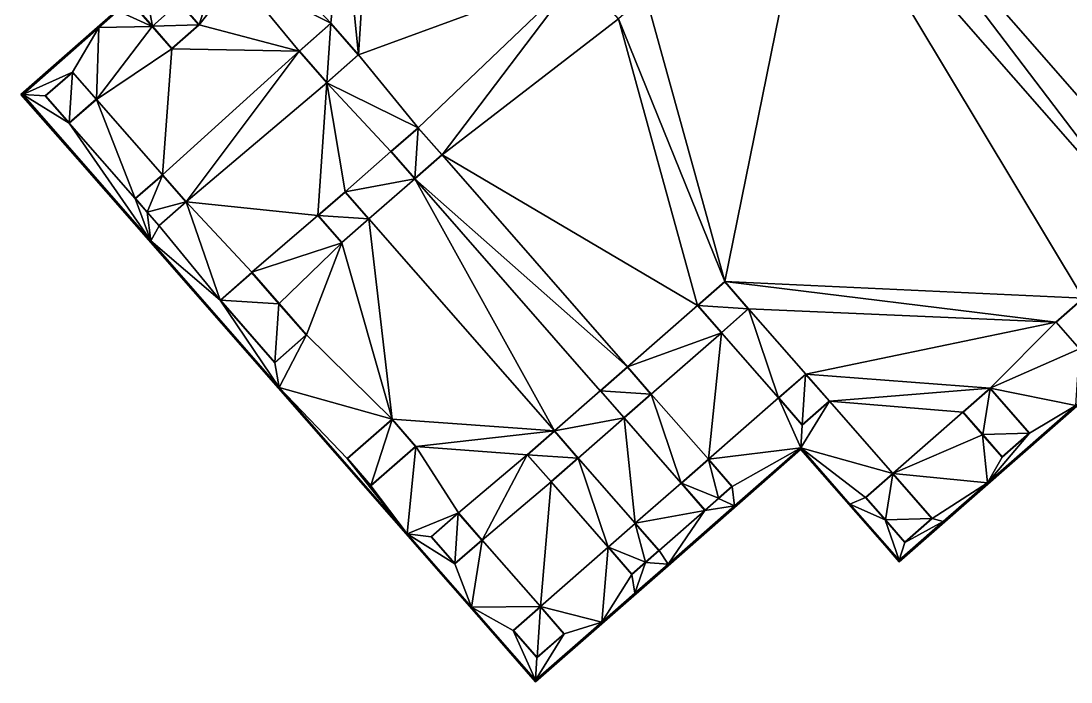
# Model space of a CAD drawing. Header units: metres. Extents: x 217325 to 217429, y 103029 to 103120.
# Drawn here: x 217331.87 to 217376.53, y 103029.3 to 103057.4 of the extents above; entities that cross this region are included whole.
import ezdxf

# ---------------------------------------------------------------- set-up
doc = ezdxf.new("R2010")
doc.units = ezdxf.units.M
doc.layers.add('_fondations', color=7, linetype='Continuous')

msp = doc.modelspace()

# ---------------------------------------------------------------- linework, layer by layer
at = {"layer": '_fondations', "color": 3, "true_color": 0x00ff00}
for points in [[(217369.211, 103034.408, 201.32), (217429.397, 103087.121, 201.32), (217399.271, 103060.802, 201.32)], [(217374.983, 103073.006, 201.32), (217389.633, 103056.28, 201.32), (217377.962, 103075.615, 201.32)], [(217374.983, 103073.006, 201.32), (217374.086, 103071.822, 201.32), (217389.633, 103056.28, 201.32)], [(217374.086, 103071.822, 201.32), (217366.708, 103065.759, 201.32), (217384.156, 103051.848, 201.32)], [(217374.086, 103071.822, 201.32), (217385.314, 103052.863, 201.32), (217388.474, 103055.265, 201.32)], [(217385.314, 103052.863, 201.32), (217374.086, 103071.822, 201.32), (217384.156, 103051.848, 201.32)], [(217389.633, 103056.28, 201.32), (217374.086, 103071.822, 201.32), (217388.474, 103055.265, 201.32)], [(217366.708, 103065.759, 201.32), (217365.55, 103064.744, 201.32), (217380.2, 103048.017, 201.32)], [(217366.708, 103065.759, 201.32), (217381.358, 103049.032, 201.32), (217384.156, 103051.848, 201.32)], [(217381.358, 103049.032, 201.32), (217366.708, 103065.759, 201.32), (217380.2, 103048.017, 201.32)], [(217358.433, 103058.511, 201.32), (217361.797, 103046.323, 201.32), (217365.55, 103064.744, 201.32)], [(217365.55, 103064.744, 201.32), (217361.797, 103046.323, 201.32), (217377.039, 103045.615, 201.32)], [(217365.55, 103064.744, 201.32), (217377.039, 103045.615, 201.32), (217380.2, 103048.017, 201.32)], [(217346.217, 103055.954, 201.32), (217346.709, 103063.55, 201.32), (217345.551, 103062.535, 201.32)], [(217346.217, 103055.954, 201.32), (217355.601, 103059.407, 201.32), (217346.709, 103063.55, 201.32)], [(217345.038, 103057.3, 201.32), (217345.551, 103062.535, 201.32), (217342.219, 103060.329, 201.32)], [(217345.038, 103057.3, 201.32), (217346.217, 103055.954, 201.32), (217345.551, 103062.535, 201.32)], [(217369.211, 103034.408, 201.32), (217399.271, 103060.802, 201.32), (217384.243, 103047.64, 201.32)], [(217345.038, 103057.3, 201.32), (217342.219, 103060.329, 201.32), (217341.061, 103059.314, 201.32)], [(217339.442, 103057.231, 201.32), (217340.064, 103059.238, 201.32), (217338.605, 103058.187, 201.32)], [(217339.442, 103057.231, 201.32), (217343.691, 103056.121, 201.32), (217341.061, 103059.314, 201.32)], [(217339.442, 103057.231, 201.32), (217341.061, 103059.314, 201.32), (217340.064, 103059.238, 201.32)], [(217343.691, 103056.121, 201.32), (217345.038, 103057.3, 201.32), (217341.061, 103059.314, 201.32)], [(217346.217, 103055.954, 201.32), (217348.758, 103052.862, 201.32), (217355.601, 103059.407, 201.32)], [(217348.758, 103052.862, 201.32), (217349.773, 103051.704, 201.32), (217355.601, 103059.407, 201.32)], [(217355.601, 103059.407, 201.32), (217349.773, 103051.704, 201.32), (217357.275, 103057.497, 201.32)], [(217337.196, 103058.627, 200.6), (217336.624, 103058.126, 200.6), (217337.454, 103057.179, 200.6)], [(217338.597, 103058.18, 200.6), (217337.196, 103058.627, 200.6), (217337.454, 103057.179, 200.6)], [(217357.275, 103057.497, 201.32), (217361.797, 103046.323, 201.32), (217358.433, 103058.511, 201.32)], [(217335.989, 103057.829, 201.32), (217337.447, 103057.172, 201.32), (217336.61, 103058.127, 201.32)], [(217336.624, 103058.126, 200.6), (217336.61, 103058.127, 201.32), (217337.447, 103057.172, 201.32)], [(217336.624, 103058.126, 200.6), (217337.447, 103057.172, 201.32), (217337.454, 103057.179, 200.6)], [(217339.428, 103057.232, 200.6), (217338.597, 103058.18, 200.6), (217337.454, 103057.179, 200.6)], [(217339.428, 103057.232, 200.6), (217338.605, 103058.187, 201.32), (217338.597, 103058.18, 200.6)], [(217339.428, 103057.232, 200.6), (217339.442, 103057.231, 201.32), (217338.605, 103058.187, 201.32)], [(217335.108, 103057.123, 201.32), (217335.178, 103057.118, 201.32), (217335.918, 103057.834, 201.32)], [(217335.178, 103057.118, 201.32), (217335.989, 103057.829, 201.32), (217335.918, 103057.834, 201.32)], [(217335.178, 103057.118, 201.32), (217337.447, 103057.172, 201.32), (217335.989, 103057.829, 201.32)], [(217349.773, 103051.704, 201.32), (217360.639, 103045.308, 201.32), (217357.275, 103057.497, 201.32)], [(217360.639, 103045.308, 201.32), (217361.797, 103046.323, 201.32), (217357.275, 103057.497, 201.32)], [(217331.866, 103054.281, 201.32), (217331.937, 103054.276, 201.32), (217335.108, 103057.123, 201.32)], [(217335.108, 103057.123, 201.32), (217331.937, 103054.276, 201.32), (217335.178, 103057.118, 201.32)], [(217334.058, 103055.228, 201.32), (217335.178, 103057.118, 201.32), (217331.937, 103054.276, 201.32)], [(217334.058, 103055.228, 201.32), (217335.073, 103054.069, 201.32), (217335.178, 103057.118, 201.32)], [(217335.178, 103057.118, 201.32), (217335.073, 103054.069, 201.32), (217337.447, 103057.172, 201.32)], [(217335.073, 103054.069, 201.32), (217338.283, 103056.217, 201.32), (217337.447, 103057.172, 201.32)], [(217337.447, 103057.172, 201.32), (217338.284, 103056.231, 200.6), (217337.454, 103057.179, 200.6)], [(217338.283, 103056.217, 201.32), (217338.284, 103056.231, 200.6), (217337.447, 103057.172, 201.32)], [(217338.284, 103056.231, 200.6), (217339.428, 103057.232, 200.6), (217337.454, 103057.179, 200.6)], [(217338.284, 103056.231, 200.6), (217338.283, 103056.217, 201.32), (217339.442, 103057.231, 201.32)], [(217339.442, 103057.231, 201.32), (217338.283, 103056.217, 201.32), (217343.691, 103056.121, 201.32)], [(217339.428, 103057.232, 200.6), (217338.284, 103056.231, 200.6), (217339.442, 103057.231, 201.32)], [(217343.705, 103056.12, 200.7), (217345.038, 103057.3, 201.32), (217343.691, 103056.121, 201.32)], [(217343.705, 103056.12, 200.7), (217345.037, 103057.286, 200.7), (217345.038, 103057.3, 201.32)], [(217344.871, 103054.788, 200.7), (217345.037, 103057.286, 200.7), (217343.705, 103056.12, 200.7)], [(217346.203, 103055.955, 200.7), (217345.037, 103057.286, 200.7), (217344.871, 103054.788, 200.7)], [(217345.038, 103057.3, 201.32), (217345.037, 103057.286, 200.7), (217346.217, 103055.954, 201.32)], [(217345.037, 103057.286, 200.7), (217346.203, 103055.955, 200.7), (217346.217, 103055.954, 201.32)], [(217338.283, 103056.217, 201.32), (217335.073, 103054.069, 201.32), (217337.879, 103050.865, 201.32)], [(217338.283, 103056.217, 201.32), (217337.879, 103050.865, 201.32), (217343.691, 103056.121, 201.32)], [(217337.879, 103050.865, 201.32), (217338.894, 103049.706, 201.32), (217343.691, 103056.121, 201.32)], [(217343.691, 103056.121, 201.32), (217338.894, 103049.706, 201.32), (217344.87, 103054.774, 201.32)], [(217344.871, 103054.788, 200.7), (217343.691, 103056.121, 201.32), (217344.87, 103054.774, 201.32)], [(217344.871, 103054.788, 200.7), (217343.705, 103056.12, 200.7), (217343.691, 103056.121, 201.32)], [(217346.203, 103055.955, 200.7), (217344.871, 103054.788, 200.7), (217344.87, 103054.774, 201.32)], [(217346.203, 103055.955, 200.7), (217344.87, 103054.774, 201.32), (217346.217, 103055.954, 201.32)], [(217346.217, 103055.954, 201.32), (217344.87, 103054.774, 201.32), (217348.758, 103052.862, 201.32)], [(217334.058, 103055.228, 201.32), (217331.937, 103054.276, 201.32), (217332.9, 103054.213, 201.32)], [(217332.914, 103054.212, 200.6), (217334.058, 103055.228, 201.32), (217332.9, 103054.213, 201.32)], [(217332.914, 103054.212, 200.6), (217334.057, 103055.214, 200.6), (217334.058, 103055.228, 201.32)], [(217334.057, 103055.214, 200.6), (217332.914, 103054.212, 200.6), (217333.915, 103053.069, 200.6)], [(217335.059, 103054.07, 200.6), (217334.057, 103055.214, 200.6), (217333.915, 103053.069, 200.6)], [(217334.057, 103055.214, 200.6), (217335.073, 103054.069, 201.32), (217334.058, 103055.228, 201.32)], [(217334.057, 103055.214, 200.6), (217335.059, 103054.07, 200.6), (217335.073, 103054.069, 201.32)], [(217344.87, 103054.774, 201.32), (217338.894, 103049.706, 201.32), (217344.493, 103049.127, 201.32)], [(217345.651, 103050.141, 201.32), (217344.87, 103054.774, 201.32), (217344.493, 103049.127, 201.32)], [(217347.6, 103051.848, 201.32), (217344.87, 103054.774, 201.32), (217345.651, 103050.141, 201.32)], [(217348.758, 103052.862, 201.32), (217344.87, 103054.774, 201.32), (217347.6, 103051.848, 201.32)], [(217331.866, 103054.281, 201.32), (217337.389, 103048.05, 201.32), (217331.937, 103054.276, 201.32)], [(217331.866, 103054.281, 201.32), (217353.743, 103029.302, 201.32), (217342.842, 103041.824, 201.32)], [(217331.866, 103054.281, 201.32), (217342.842, 103041.824, 201.32), (217337.389, 103048.05, 201.32)], [(217332.9, 103054.213, 201.32), (217331.937, 103054.276, 201.32), (217333.914, 103053.055, 201.32)], [(217333.914, 103053.055, 201.32), (217331.937, 103054.276, 201.32), (217337.389, 103048.05, 201.32)], [(217333.915, 103053.069, 200.6), (217332.914, 103054.212, 200.6), (217332.9, 103054.213, 201.32)], [(217333.915, 103053.069, 200.6), (217332.9, 103054.213, 201.32), (217333.914, 103053.055, 201.32)], [(217335.073, 103054.069, 201.32), (217335.059, 103054.07, 200.6), (217333.914, 103053.055, 201.32)], [(217335.059, 103054.07, 200.6), (217333.915, 103053.069, 200.6), (217333.914, 103053.055, 201.32)], [(217335.073, 103054.069, 201.32), (217333.914, 103053.055, 201.32), (217336.721, 103049.85, 201.32)], [(217337.879, 103050.865, 201.32), (217335.073, 103054.069, 201.32), (217336.721, 103049.85, 201.32)], [(217336.721, 103049.85, 201.32), (217333.914, 103053.055, 201.32), (217337.389, 103048.05, 201.32)], [(217347.614, 103051.847, 200.7), (217348.758, 103052.862, 201.32), (217347.6, 103051.848, 201.32)], [(217347.614, 103051.847, 200.7), (217348.757, 103052.848, 200.7), (217348.758, 103052.862, 201.32)], [(217348.615, 103050.703, 200.7), (217348.757, 103052.848, 200.7), (217347.614, 103051.847, 200.7)], [(217349.759, 103051.705, 200.7), (217348.757, 103052.848, 200.7), (217348.615, 103050.703, 200.7)], [(217348.758, 103052.862, 201.32), (217348.757, 103052.848, 200.7), (217349.773, 103051.704, 201.32)], [(217348.757, 103052.848, 200.7), (217349.759, 103051.705, 200.7), (217349.773, 103051.704, 201.32)], [(217348.614, 103050.689, 201.32), (217347.6, 103051.848, 201.32), (217345.651, 103050.141, 201.32)], [(217348.615, 103050.703, 200.7), (217347.614, 103051.847, 200.7), (217347.6, 103051.848, 201.32)], [(217348.615, 103050.703, 200.7), (217347.6, 103051.848, 201.32), (217348.614, 103050.689, 201.32)], [(217349.759, 103051.705, 200.7), (217348.615, 103050.703, 200.7), (217348.614, 103050.689, 201.32)], [(217349.759, 103051.705, 200.7), (217348.614, 103050.689, 201.32), (217349.773, 103051.704, 201.32)], [(217349.773, 103051.704, 201.32), (217348.614, 103050.689, 201.32), (217357.66, 103042.699, 201.32)], [(217349.773, 103051.704, 201.32), (217357.66, 103042.699, 201.32), (217360.639, 103045.308, 201.32)], [(217337.878, 103050.851, 200.55), (217337.879, 103050.865, 201.32), (217336.721, 103049.85, 201.32)], [(217336.735, 103049.849, 200.55), (217337.878, 103050.851, 200.55), (217336.721, 103049.85, 201.32)], [(217337.878, 103050.851, 200.55), (217336.735, 103049.849, 200.55), (217337.236, 103049.277, 200.55)], [(217338.88, 103049.707, 200.55), (217337.878, 103050.851, 200.55), (217337.236, 103049.277, 200.55)], [(217337.878, 103050.851, 200.55), (217338.88, 103049.707, 200.55), (217337.879, 103050.865, 201.32)], [(217338.88, 103049.707, 200.55), (217338.894, 103049.706, 201.32), (217337.879, 103050.865, 201.32)], [(217348.614, 103050.689, 201.32), (217345.651, 103050.141, 201.32), (217346.666, 103048.983, 201.32)], [(217348.614, 103050.689, 201.32), (217346.666, 103048.983, 201.32), (217354.553, 103039.978, 201.32)], [(217348.614, 103050.689, 201.32), (217354.553, 103039.978, 201.32), (217356.501, 103041.685, 201.32)], [(217357.66, 103042.699, 201.32), (217348.614, 103050.689, 201.32), (217356.501, 103041.685, 201.32)], [(217336.735, 103049.849, 200.55), (217336.721, 103049.85, 201.32), (217337.228, 103049.271, 201.32)], [(217336.721, 103049.85, 201.32), (217337.389, 103048.05, 201.32), (217337.228, 103049.271, 201.32)], [(217336.735, 103049.849, 200.55), (217337.228, 103049.271, 201.32), (217337.236, 103049.277, 200.55)], [(217345.651, 103050.127, 200.75), (217345.651, 103050.141, 201.32), (217344.493, 103049.127, 201.32)], [(217344.507, 103049.126, 200.75), (217345.651, 103050.127, 200.75), (217344.493, 103049.127, 201.32)], [(217344.507, 103049.126, 200.75), (217346.652, 103048.984, 200.75), (217345.651, 103050.127, 200.75)], [(217345.651, 103050.141, 201.32), (217346.652, 103048.984, 200.75), (217346.666, 103048.983, 201.32)], [(217345.651, 103050.127, 200.75), (217346.652, 103048.984, 200.75), (217345.651, 103050.141, 201.32)], [(217337.737, 103048.706, 200.55), (217338.88, 103049.707, 200.55), (217337.236, 103049.277, 200.55)], [(217338.894, 103049.706, 201.32), (217337.737, 103048.706, 200.55), (217337.736, 103048.692, 201.32)], [(217338.894, 103049.706, 201.32), (217337.736, 103048.692, 201.32), (217340.333, 103045.536, 201.32)], [(217338.88, 103049.707, 200.55), (217337.737, 103048.706, 200.55), (217338.894, 103049.706, 201.32)], [(217344.493, 103049.127, 201.32), (217338.894, 103049.706, 201.32), (217341.68, 103046.716, 201.32)], [(217341.68, 103046.716, 201.32), (217338.894, 103049.706, 201.32), (217340.333, 103045.536, 201.32)], [(217337.228, 103049.271, 201.32), (217337.737, 103048.706, 200.55), (217337.236, 103049.277, 200.55)], [(217337.736, 103048.692, 201.32), (217337.737, 103048.706, 200.55), (217337.228, 103049.271, 201.32)], [(217337.389, 103048.05, 201.32), (217337.736, 103048.692, 201.32), (217337.228, 103049.271, 201.32)], [(217345.508, 103047.968, 201.32), (217344.493, 103049.127, 201.32), (217341.68, 103046.716, 201.32)], [(217344.507, 103049.126, 200.75), (217344.493, 103049.127, 201.32), (217345.508, 103047.968, 201.32)], [(217345.509, 103047.982, 200.75), (217346.652, 103048.984, 200.75), (217344.507, 103049.126, 200.75)], [(217345.509, 103047.982, 200.75), (217344.507, 103049.126, 200.75), (217345.508, 103047.968, 201.32)], [(217345.509, 103047.982, 200.75), (217345.508, 103047.968, 201.32), (217346.666, 103048.983, 201.32)], [(217346.666, 103048.983, 201.32), (217345.508, 103047.968, 201.32), (217347.648, 103040.471, 201.32)], [(217346.652, 103048.984, 200.75), (217345.509, 103047.982, 200.75), (217346.666, 103048.983, 201.32)], [(217346.666, 103048.983, 201.32), (217347.648, 103040.471, 201.32), (217354.553, 103039.978, 201.32)], [(217340.333, 103045.536, 201.32), (217337.736, 103048.692, 201.32), (217337.389, 103048.05, 201.32)], [(217342.842, 103041.824, 201.32), (217340.333, 103045.536, 201.32), (217337.389, 103048.05, 201.32)], [(217345.508, 103047.968, 201.32), (217341.68, 103046.716, 201.32), (217342.846, 103045.384, 201.32)], [(217344.012, 103044.053, 201.32), (217345.508, 103047.968, 201.32), (217342.846, 103045.384, 201.32)], [(217345.508, 103047.968, 201.32), (217344.012, 103044.053, 201.32), (217347.648, 103040.471, 201.32)], [(217369.211, 103034.408, 201.32), (217384.243, 103047.64, 201.32), (217376.73, 103041.06, 201.32)], [(217340.347, 103045.535, 200.6), (217341.68, 103046.716, 201.32), (217340.333, 103045.536, 201.32)], [(217340.347, 103045.535, 200.6), (217341.679, 103046.701, 200.6), (217341.68, 103046.716, 201.32)], [(217341.679, 103046.701, 200.6), (217340.347, 103045.535, 200.6), (217342.838, 103045.377, 200.6)], [(217341.68, 103046.716, 201.32), (217341.679, 103046.701, 200.6), (217342.846, 103045.384, 201.32)], [(217342.846, 103045.384, 201.32), (217341.679, 103046.701, 200.6), (217342.838, 103045.377, 200.6)], [(217360.653, 103045.307, 200.7), (217361.797, 103046.323, 201.32), (217360.639, 103045.308, 201.32)], [(217360.653, 103045.307, 200.7), (217361.796, 103046.309, 200.7), (217361.797, 103046.323, 201.32)], [(217361.796, 103046.309, 200.7), (217360.653, 103045.307, 200.7), (217362.798, 103045.165, 200.7)], [(217361.797, 103046.323, 201.32), (217361.796, 103046.309, 200.7), (217362.812, 103045.164, 201.32)], [(217361.796, 103046.309, 200.7), (217362.798, 103045.165, 200.7), (217362.812, 103045.164, 201.32)], [(217361.797, 103046.323, 201.32), (217362.812, 103045.164, 201.32), (217375.881, 103044.601, 201.32)], [(217377.039, 103045.615, 201.32), (217361.797, 103046.323, 201.32), (217375.881, 103044.601, 201.32)], [(217342.666, 103042.887, 200.6), (217340.347, 103045.535, 200.6), (217340.333, 103045.536, 201.32)], [(217342.665, 103042.873, 201.32), (217340.333, 103045.536, 201.32), (217342.842, 103041.824, 201.32)], [(217342.666, 103042.887, 200.6), (217340.333, 103045.536, 201.32), (217342.665, 103042.873, 201.32)], [(217340.347, 103045.535, 200.6), (217342.666, 103042.887, 200.6), (217342.838, 103045.377, 200.6)], [(217342.666, 103042.887, 200.6), (217343.998, 103044.053, 200.6), (217342.838, 103045.377, 200.6)], [(217343.998, 103044.053, 200.6), (217342.846, 103045.384, 201.32), (217342.838, 103045.377, 200.6)], [(217343.998, 103044.053, 200.6), (217344.012, 103044.053, 201.32), (217342.846, 103045.384, 201.32)], [(217375.895, 103044.6, 200.2), (217377.039, 103045.615, 201.32), (217375.881, 103044.601, 201.32)], [(217375.895, 103044.6, 200.2), (217377.038, 103045.601, 200.2), (217377.039, 103045.615, 201.32)], [(217377.038, 103045.601, 200.2), (217375.895, 103044.6, 200.2), (217376.89, 103043.464, 200.2)], [(217360.639, 103045.308, 201.32), (217357.66, 103042.699, 201.32), (217361.653, 103044.15, 201.32)], [(217361.654, 103044.164, 200.7), (217360.639, 103045.308, 201.32), (217361.653, 103044.15, 201.32)], [(217361.654, 103044.164, 200.7), (217360.653, 103045.307, 200.7), (217360.639, 103045.308, 201.32)], [(217362.798, 103045.165, 200.7), (217360.653, 103045.307, 200.7), (217361.654, 103044.164, 200.7)], [(217362.798, 103045.165, 200.7), (217361.654, 103044.164, 200.7), (217361.653, 103044.15, 201.32)], [(217362.798, 103045.165, 200.7), (217361.653, 103044.15, 201.32), (217362.812, 103045.164, 201.32)], [(217362.812, 103045.164, 201.32), (217361.653, 103044.15, 201.32), (217364.081, 103041.378, 201.32)], [(217365.24, 103042.392, 201.32), (217362.812, 103045.164, 201.32), (217364.081, 103041.378, 201.32)], [(217362.812, 103045.164, 201.32), (217365.24, 103042.392, 201.32), (217375.881, 103044.601, 201.32)], [(217365.24, 103042.392, 201.32), (217373.083, 103041.785, 201.32), (217375.881, 103044.601, 201.32)], [(217375.881, 103044.601, 201.32), (217373.083, 103041.785, 201.32), (217376.882, 103043.457, 201.32)], [(217375.895, 103044.6, 200.2), (217375.881, 103044.601, 201.32), (217376.882, 103043.457, 201.32)], [(217375.895, 103044.6, 200.2), (217376.882, 103043.457, 201.32), (217376.89, 103043.464, 200.2)], [(217344.012, 103044.053, 201.32), (217342.665, 103042.873, 201.32), (217342.842, 103041.824, 201.32)], [(217343.998, 103044.053, 200.6), (217342.666, 103042.887, 200.6), (217342.665, 103042.873, 201.32)], [(217343.998, 103044.053, 200.6), (217342.665, 103042.873, 201.32), (217344.012, 103044.053, 201.32)], [(217347.648, 103040.471, 201.32), (217344.012, 103044.053, 201.32), (217342.842, 103041.824, 201.32)], [(217357.66, 103042.699, 201.32), (217358.674, 103041.541, 201.32), (217361.653, 103044.15, 201.32)], [(217361.653, 103044.15, 201.32), (217358.674, 103041.541, 201.32), (217361.102, 103038.769, 201.32)], [(217361.653, 103044.15, 201.32), (217361.102, 103038.769, 201.32), (217364.081, 103041.378, 201.32)], [(217373.083, 103041.785, 201.32), (217376.73, 103041.06, 201.32), (217376.882, 103043.457, 201.32)], [(217357.659, 103042.685, 200.7), (217357.66, 103042.699, 201.32), (217356.501, 103041.685, 201.32)], [(217356.515, 103041.684, 200.7), (217357.659, 103042.685, 200.7), (217356.501, 103041.685, 201.32)], [(217357.659, 103042.685, 200.7), (217356.515, 103041.684, 200.7), (217358.66, 103041.542, 200.7)], [(217357.659, 103042.685, 200.7), (217358.66, 103041.542, 200.7), (217357.66, 103042.699, 201.32)], [(217357.66, 103042.699, 201.32), (217358.66, 103041.542, 200.7), (217358.674, 103041.541, 201.32)], [(217364.095, 103041.377, 200.6), (217365.24, 103042.392, 201.32), (217364.081, 103041.378, 201.32)], [(217364.095, 103041.377, 200.6), (217365.239, 103042.378, 200.6), (217365.24, 103042.392, 201.32)], [(217365.239, 103042.378, 200.6), (217364.095, 103041.377, 200.6), (217365.097, 103040.233, 200.6)], [(217366.24, 103041.235, 200.6), (217365.239, 103042.378, 200.6), (217365.097, 103040.233, 200.6)], [(217365.24, 103042.392, 201.32), (217365.239, 103042.378, 200.6), (217366.254, 103041.234, 201.32)], [(217365.239, 103042.378, 200.6), (217366.24, 103041.235, 200.6), (217366.254, 103041.234, 201.32)], [(217365.24, 103042.392, 201.32), (217366.254, 103041.234, 201.32), (217373.083, 103041.785, 201.32)], [(217345.737, 103038.797, 201.32), (217347.648, 103040.471, 201.32), (217342.842, 103041.824, 201.32)], [(217342.842, 103041.824, 201.32), (217353.743, 103029.302, 201.32), (217348.295, 103035.599, 201.32)], [(217345.737, 103038.797, 201.32), (217342.842, 103041.824, 201.32), (217348.295, 103035.599, 201.32)], [(217373.083, 103041.785, 201.32), (217366.254, 103041.234, 201.32), (217371.925, 103040.77, 201.32)], [(217373.082, 103041.771, 200.2), (217373.083, 103041.785, 201.32), (217371.925, 103040.77, 201.32)], [(217373.082, 103041.771, 200.2), (217374.743, 103039.875, 200.2), (217373.083, 103041.785, 201.32)], [(217373.083, 103041.785, 201.32), (217374.757, 103039.874, 201.32), (217376.73, 103041.06, 201.32)], [(217374.743, 103039.875, 200.2), (217374.757, 103039.874, 201.32), (217373.083, 103041.785, 201.32)], [(217356.501, 103041.685, 201.32), (217354.553, 103039.978, 201.32), (217357.516, 103040.526, 201.32)], [(217356.515, 103041.684, 200.7), (217356.501, 103041.685, 201.32), (217357.516, 103040.526, 201.32)], [(217358.66, 103041.542, 200.7), (217356.515, 103041.684, 200.7), (217357.517, 103040.54, 200.7)], [(217357.517, 103040.54, 200.7), (217356.515, 103041.684, 200.7), (217357.516, 103040.526, 201.32)], [(217358.674, 103041.541, 201.32), (217357.516, 103040.526, 201.32), (217359.944, 103037.754, 201.32)], [(217357.517, 103040.54, 200.7), (217357.516, 103040.526, 201.32), (217358.674, 103041.541, 201.32)], [(217358.66, 103041.542, 200.7), (217357.517, 103040.54, 200.7), (217358.674, 103041.541, 201.32)], [(217361.102, 103038.769, 201.32), (217358.674, 103041.541, 201.32), (217359.944, 103037.754, 201.32)], [(217361.102, 103038.769, 201.32), (217365.032, 103039.256, 201.32), (217364.081, 103041.378, 201.32)], [(217365.097, 103040.233, 200.6), (217364.095, 103041.377, 200.6), (217364.081, 103041.378, 201.32)], [(217365.097, 103040.233, 200.6), (217364.081, 103041.378, 201.32), (217365.096, 103040.219, 201.32)], [(217364.081, 103041.378, 201.32), (217365.032, 103039.256, 201.32), (217365.096, 103040.219, 201.32)], [(217371.939, 103040.769, 200.2), (217373.082, 103041.771, 200.2), (217371.925, 103040.77, 201.32)], [(217373.082, 103041.771, 200.2), (217371.939, 103040.769, 200.2), (217372.769, 103039.821, 200.2)], [(217374.743, 103039.875, 200.2), (217373.082, 103041.771, 200.2), (217372.769, 103039.821, 200.2)], [(217365.096, 103040.219, 201.32), (217365.032, 103039.256, 201.32), (217366.254, 103041.234, 201.32)], [(217366.254, 103041.234, 201.32), (217365.032, 103039.256, 201.32), (217368.946, 103038.161, 201.32)], [(217366.24, 103041.235, 200.6), (217365.096, 103040.219, 201.32), (217366.254, 103041.234, 201.32)], [(217366.24, 103041.235, 200.6), (217365.097, 103040.233, 200.6), (217365.096, 103040.219, 201.32)], [(217366.254, 103041.234, 201.32), (217368.946, 103038.161, 201.32), (217371.925, 103040.77, 201.32)], [(217369.211, 103034.408, 201.32), (217376.73, 103041.06, 201.32), (217372.973, 103037.769, 201.32)], [(217376.73, 103041.06, 201.32), (217374.757, 103039.874, 201.32), (217372.973, 103037.769, 201.32)], [(217345.751, 103038.796, 200.6), (217347.648, 103040.471, 201.32), (217345.737, 103038.797, 201.32)], [(217345.751, 103038.796, 200.6), (217347.647, 103040.457, 200.6), (217347.648, 103040.471, 201.32)], [(217347.647, 103040.457, 200.6), (217345.751, 103038.796, 200.6), (217346.752, 103037.653, 200.6)], [(217348.648, 103039.313, 200.6), (217347.647, 103040.457, 200.6), (217346.752, 103037.653, 200.6)], [(217347.647, 103040.457, 200.6), (217348.662, 103039.312, 201.32), (217347.648, 103040.471, 201.32)], [(217347.647, 103040.457, 200.6), (217348.648, 103039.313, 200.6), (217348.662, 103039.312, 201.32)], [(217347.648, 103040.471, 201.32), (217348.662, 103039.312, 201.32), (217354.553, 103039.978, 201.32)], [(217354.553, 103039.978, 201.32), (217355.567, 103038.82, 201.32), (217357.516, 103040.526, 201.32)], [(217357.516, 103040.526, 201.32), (217355.567, 103038.82, 201.32), (217357.995, 103036.048, 201.32)], [(217357.516, 103040.526, 201.32), (217357.995, 103036.048, 201.32), (217359.944, 103037.754, 201.32)], [(217371.925, 103040.77, 201.32), (217368.946, 103038.161, 201.32), (217372.761, 103039.815, 201.32)], [(217371.939, 103040.769, 200.2), (217371.925, 103040.77, 201.32), (217372.761, 103039.815, 201.32)], [(217371.939, 103040.769, 200.2), (217372.761, 103039.815, 201.32), (217372.769, 103039.821, 200.2)], [(217354.553, 103039.978, 201.32), (217348.662, 103039.312, 201.32), (217353.394, 103038.963, 201.32)], [(217353.408, 103038.963, 200.7), (217354.553, 103039.978, 201.32), (217353.394, 103038.963, 201.32)], [(217353.408, 103038.963, 200.7), (217354.552, 103039.964, 200.7), (217354.553, 103039.978, 201.32)], [(217354.552, 103039.964, 200.7), (217353.408, 103038.963, 200.7), (217355.553, 103038.821, 200.7)], [(217354.553, 103039.978, 201.32), (217354.552, 103039.964, 200.7), (217355.553, 103038.821, 200.7)], [(217355.567, 103038.82, 201.32), (217354.553, 103039.978, 201.32), (217355.553, 103038.821, 200.7)], [(217368.946, 103038.161, 201.32), (217372.973, 103037.769, 201.32), (217372.761, 103039.815, 201.32)], [(217372.761, 103039.815, 201.32), (217373.599, 103038.873, 200.2), (217372.769, 103039.821, 200.2)], [(217373.598, 103038.859, 201.32), (217373.599, 103038.873, 200.2), (217372.761, 103039.815, 201.32)], [(217372.973, 103037.769, 201.32), (217373.598, 103038.859, 201.32), (217372.761, 103039.815, 201.32)], [(217373.599, 103038.873, 200.2), (217374.743, 103039.875, 200.2), (217372.769, 103039.821, 200.2)], [(217374.757, 103039.874, 201.32), (217373.598, 103038.859, 201.32), (217372.973, 103037.769, 201.32)], [(217374.757, 103039.874, 201.32), (217373.599, 103038.873, 200.2), (217373.598, 103038.859, 201.32)], [(217374.743, 103039.875, 200.2), (217373.599, 103038.873, 200.2), (217374.757, 103039.874, 201.32)], [(217348.648, 103039.313, 200.6), (217346.752, 103037.653, 200.6), (217346.751, 103037.639, 201.32)], [(217348.662, 103039.312, 201.32), (217348.648, 103039.313, 200.6), (217346.751, 103037.639, 201.32)], [(217348.662, 103039.312, 201.32), (217346.751, 103037.639, 201.32), (217348.295, 103035.599, 201.32)], [(217350.467, 103036.493, 201.32), (217348.662, 103039.312, 201.32), (217348.295, 103035.599, 201.32)], [(217348.662, 103039.312, 201.32), (217350.467, 103036.493, 201.32), (217353.394, 103038.963, 201.32)], [(217362.211, 103036.785, 201.32), (217359.385, 103034.244, 201.32), (217365.027, 103039.185, 201.32)], [(217362.117, 103037.61, 201.32), (217365.032, 103039.256, 201.32), (217361.102, 103038.769, 201.32)], [(217362.117, 103037.61, 201.32), (217362.211, 103036.785, 201.32), (217365.032, 103039.256, 201.32)], [(217365.027, 103039.185, 201.32), (217365.032, 103039.256, 201.32), (217362.211, 103036.785, 201.32)], [(217365.027, 103039.185, 201.32), (217367.124, 103036.867, 201.32), (217365.032, 103039.256, 201.32)], [(217367.124, 103036.867, 201.32), (217365.027, 103039.185, 201.32), (217369.211, 103034.408, 201.32)], [(217368.946, 103038.161, 201.32), (217365.032, 103039.256, 201.32), (217367.787, 103037.146, 201.32)], [(217367.787, 103037.146, 201.32), (217365.032, 103039.256, 201.32), (217367.124, 103036.867, 201.32)], [(217346.751, 103037.639, 201.32), (217345.737, 103038.797, 201.32), (217348.295, 103035.599, 201.32)], [(217346.752, 103037.653, 200.6), (217345.751, 103038.796, 200.6), (217345.737, 103038.797, 201.32)], [(217346.752, 103037.653, 200.6), (217345.737, 103038.797, 201.32), (217346.751, 103037.639, 201.32)], [(217350.467, 103036.493, 201.32), (217351.482, 103035.334, 201.32), (217353.394, 103038.963, 201.32)], [(217353.394, 103038.963, 201.32), (217351.482, 103035.334, 201.32), (217354.409, 103037.805, 201.32)], [(217354.41, 103037.819, 200.7), (217353.408, 103038.963, 200.7), (217353.394, 103038.963, 201.32)], [(217354.41, 103037.819, 200.7), (217353.394, 103038.963, 201.32), (217354.409, 103037.805, 201.32)], [(217353.408, 103038.963, 200.7), (217354.41, 103037.819, 200.7), (217355.553, 103038.821, 200.7)], [(217355.567, 103038.82, 201.32), (217354.41, 103037.819, 200.7), (217354.409, 103037.805, 201.32)], [(217355.567, 103038.82, 201.32), (217354.409, 103037.805, 201.32), (217356.837, 103035.033, 201.32)], [(217354.41, 103037.819, 200.7), (217355.567, 103038.82, 201.32), (217355.553, 103038.821, 200.7)], [(217357.995, 103036.048, 201.32), (217355.567, 103038.82, 201.32), (217356.837, 103035.033, 201.32)], [(217361.101, 103038.755, 200.6), (217361.102, 103038.769, 201.32), (217359.944, 103037.754, 201.32)], [(217359.958, 103037.753, 200.6), (217361.101, 103038.755, 200.6), (217359.944, 103037.754, 201.32)], [(217361.101, 103038.755, 200.6), (217359.958, 103037.753, 200.6), (217361.531, 103037.11, 200.6)], [(217361.101, 103038.755, 200.6), (217362.103, 103037.611, 200.6), (217361.102, 103038.769, 201.32)], [(217362.103, 103037.611, 200.6), (217361.101, 103038.755, 200.6), (217361.531, 103037.11, 200.6)], [(217362.103, 103037.611, 200.6), (217362.117, 103037.61, 201.32), (217361.102, 103038.769, 201.32)], [(217354.409, 103037.805, 201.32), (217351.482, 103035.334, 201.32), (217353.956, 103032.509, 201.32)], [(217354.409, 103037.805, 201.32), (217353.956, 103032.509, 201.32), (217356.837, 103035.033, 201.32)], [(217367.801, 103037.145, 200.5), (217368.946, 103038.161, 201.32), (217367.787, 103037.146, 201.32)], [(217367.801, 103037.145, 200.5), (217368.945, 103038.147, 200.5), (217368.946, 103038.161, 201.32)], [(217368.945, 103038.147, 200.5), (217367.801, 103037.145, 200.5), (217368.631, 103036.197, 200.5)], [(217370.605, 103036.251, 200.5), (217368.945, 103038.147, 200.5), (217368.631, 103036.197, 200.5)], [(217368.946, 103038.161, 201.32), (217368.945, 103038.147, 200.5), (217370.619, 103036.25, 201.32)], [(217368.945, 103038.147, 200.5), (217370.605, 103036.251, 200.5), (217370.619, 103036.25, 201.32)], [(217368.946, 103038.161, 201.32), (217370.619, 103036.25, 201.32), (217372.973, 103037.769, 201.32)], [(217369.211, 103034.408, 201.32), (217372.973, 103037.769, 201.32), (217371.094, 103036.124, 201.32)], [(217372.973, 103037.769, 201.32), (217370.619, 103036.25, 201.32), (217371.094, 103036.124, 201.32)], [(217359.944, 103037.754, 201.32), (217357.995, 103036.048, 201.32), (217360.958, 103036.596, 201.32)], [(217359.958, 103037.753, 200.6), (217359.944, 103037.754, 201.32), (217360.958, 103036.596, 201.32)], [(217359.958, 103037.753, 200.6), (217360.959, 103036.61, 200.6), (217361.531, 103037.11, 200.6)], [(217360.959, 103036.61, 200.6), (217359.958, 103037.753, 200.6), (217360.958, 103036.596, 201.32)], [(217361.538, 103037.103, 201.32), (217362.103, 103037.611, 200.6), (217361.531, 103037.11, 200.6)], [(217362.103, 103037.611, 200.6), (217361.538, 103037.103, 201.32), (217362.117, 103037.61, 201.32)], [(217362.211, 103036.785, 201.32), (217362.117, 103037.61, 201.32), (217361.538, 103037.103, 201.32)], [(217360.959, 103036.61, 200.6), (217360.958, 103036.596, 201.32), (217361.538, 103037.103, 201.32)], [(217360.958, 103036.596, 201.32), (217362.211, 103036.785, 201.32), (217361.538, 103037.103, 201.32)], [(217360.959, 103036.61, 200.6), (217361.538, 103037.103, 201.32), (217361.531, 103037.11, 200.6)], [(217367.124, 103036.867, 201.32), (217368.624, 103036.191, 201.32), (217367.787, 103037.146, 201.32)], [(217369.211, 103034.408, 201.32), (217369.216, 103034.479, 201.32), (217367.124, 103036.867, 201.32)], [(217367.124, 103036.867, 201.32), (217369.216, 103034.479, 201.32), (217368.624, 103036.191, 201.32)], [(217367.801, 103037.145, 200.5), (217367.787, 103037.146, 201.32), (217368.624, 103036.191, 201.32)], [(217367.801, 103037.145, 200.5), (217368.624, 103036.191, 201.32), (217368.631, 103036.197, 200.5)], [(217349.308, 103035.478, 201.32), (217350.467, 103036.493, 201.32), (217348.295, 103035.599, 201.32)], [(217350.466, 103036.479, 200.6), (217350.467, 103036.493, 201.32), (217349.308, 103035.478, 201.32)], [(217349.323, 103035.477, 200.6), (217350.466, 103036.479, 200.6), (217349.308, 103035.478, 201.32)], [(217350.466, 103036.479, 200.6), (217349.323, 103035.477, 200.6), (217350.324, 103034.334, 200.6)], [(217351.468, 103035.335, 200.6), (217350.466, 103036.479, 200.6), (217350.324, 103034.334, 200.6)], [(217350.466, 103036.479, 200.6), (217351.468, 103035.335, 200.6), (217350.467, 103036.493, 201.32)], [(217351.468, 103035.335, 200.6), (217351.482, 103035.334, 201.32), (217350.467, 103036.493, 201.32)], [(217357.995, 103036.048, 201.32), (217359.01, 103034.889, 201.32), (217360.958, 103036.596, 201.32)], [(217360.958, 103036.596, 201.32), (217359.01, 103034.889, 201.32), (217359.39, 103034.314, 201.32)], [(217362.211, 103036.785, 201.32), (217359.39, 103034.314, 201.32), (217359.385, 103034.244, 201.32)], [(217360.958, 103036.596, 201.32), (217359.39, 103034.314, 201.32), (217362.211, 103036.785, 201.32)], [(217357.994, 103036.033, 200.6), (217357.995, 103036.048, 201.32), (217356.837, 103035.033, 201.32)], [(217356.851, 103035.032, 200.6), (217357.994, 103036.033, 200.6), (217356.837, 103035.033, 201.32)], [(217357.994, 103036.033, 200.6), (217356.851, 103035.032, 200.6), (217358.424, 103034.389, 200.6)], [(217357.994, 103036.033, 200.6), (217358.996, 103034.89, 200.6), (217357.995, 103036.048, 201.32)], [(217358.996, 103034.89, 200.6), (217357.994, 103036.033, 200.6), (217358.424, 103034.389, 200.6)], [(217357.995, 103036.048, 201.32), (217358.996, 103034.89, 200.6), (217359.01, 103034.889, 201.32)], [(217368.624, 103036.191, 201.32), (217369.462, 103035.25, 200.5), (217368.631, 103036.197, 200.5)], [(217369.461, 103035.235, 201.32), (217369.462, 103035.25, 200.5), (217368.624, 103036.191, 201.32)], [(217369.216, 103034.479, 201.32), (217369.461, 103035.235, 201.32), (217368.624, 103036.191, 201.32)], [(217369.462, 103035.25, 200.5), (217370.605, 103036.251, 200.5), (217368.631, 103036.197, 200.5)], [(217369.211, 103034.408, 201.32), (217371.094, 103036.124, 201.32), (217369.216, 103034.479, 201.32)], [(217369.461, 103035.235, 201.32), (217369.216, 103034.479, 201.32), (217371.094, 103036.124, 201.32)], [(217370.605, 103036.251, 200.5), (217369.462, 103035.25, 200.5), (217369.461, 103035.235, 201.32)], [(217370.605, 103036.251, 200.5), (217369.461, 103035.235, 201.32), (217370.619, 103036.25, 201.32)], [(217370.619, 103036.25, 201.32), (217369.461, 103035.235, 201.32), (217371.094, 103036.124, 201.32)], [(217350.323, 103034.32, 201.32), (217349.308, 103035.478, 201.32), (217348.295, 103035.599, 201.32)], [(217348.295, 103035.599, 201.32), (217353.743, 103029.302, 201.32), (217351.022, 103032.486, 201.32)], [(217350.323, 103034.32, 201.32), (217348.295, 103035.599, 201.32), (217351.022, 103032.486, 201.32)], [(217349.323, 103035.477, 200.6), (217349.308, 103035.478, 201.32), (217350.323, 103034.32, 201.32)], [(217350.324, 103034.334, 200.6), (217349.323, 103035.477, 200.6), (217350.323, 103034.32, 201.32)], [(217351.482, 103035.334, 201.32), (217350.324, 103034.334, 200.6), (217350.323, 103034.32, 201.32)], [(217351.482, 103035.334, 201.32), (217350.323, 103034.32, 201.32), (217351.022, 103032.486, 201.32)], [(217351.468, 103035.335, 200.6), (217350.324, 103034.334, 200.6), (217351.482, 103035.334, 201.32)], [(217353.956, 103032.509, 201.32), (217351.482, 103035.334, 201.32), (217351.022, 103032.486, 201.32)], [(217356.837, 103035.033, 201.32), (217353.956, 103032.509, 201.32), (217356.569, 103031.843, 201.32)], [(217357.851, 103033.874, 201.32), (217356.837, 103035.033, 201.32), (217356.569, 103031.843, 201.32)], [(217356.851, 103035.032, 200.6), (217356.837, 103035.033, 201.32), (217357.851, 103033.874, 201.32)], [(217357.852, 103033.889, 200.6), (217356.851, 103035.032, 200.6), (217357.851, 103033.874, 201.32)], [(217356.851, 103035.032, 200.6), (217357.852, 103033.889, 200.6), (217358.424, 103034.389, 200.6)], [(217358.431, 103034.382, 201.32), (217358.996, 103034.89, 200.6), (217358.424, 103034.389, 200.6)], [(217358.996, 103034.89, 200.6), (217358.431, 103034.382, 201.32), (217359.01, 103034.889, 201.32)], [(217359.39, 103034.314, 201.32), (217359.01, 103034.889, 201.32), (217358.431, 103034.382, 201.32)], [(217357.98, 103033.079, 201.32), (217356.564, 103031.773, 201.32), (217359.385, 103034.244, 201.32)], [(217357.852, 103033.889, 200.6), (217357.851, 103033.874, 201.32), (217358.431, 103034.382, 201.32)], [(217358.431, 103034.382, 201.32), (217357.851, 103033.874, 201.32), (217357.98, 103033.079, 201.32)], [(217357.852, 103033.889, 200.6), (217358.431, 103034.382, 201.32), (217358.424, 103034.389, 200.6)], [(217358.431, 103034.382, 201.32), (217357.98, 103033.079, 201.32), (217359.39, 103034.314, 201.32)], [(217359.385, 103034.244, 201.32), (217359.39, 103034.314, 201.32), (217357.98, 103033.079, 201.32)], [(217357.851, 103033.874, 201.32), (217356.569, 103031.843, 201.32), (217357.98, 103033.079, 201.32)], [(217357.98, 103033.079, 201.32), (217356.569, 103031.843, 201.32), (217356.564, 103031.773, 201.32)], [(217352.797, 103031.495, 201.32), (217353.956, 103032.509, 201.32), (217351.022, 103032.486, 201.32)], [(217352.797, 103031.495, 201.32), (217351.022, 103032.486, 201.32), (217353.748, 103029.373, 201.32)], [(217353.743, 103029.302, 201.32), (217353.748, 103029.373, 201.32), (217351.022, 103032.486, 201.32)], [(217353.955, 103032.495, 200.6), (217353.956, 103032.509, 201.32), (217352.797, 103031.495, 201.32)], [(217352.811, 103031.494, 200.6), (217353.955, 103032.495, 200.6), (217352.797, 103031.495, 201.32)], [(217353.955, 103032.495, 200.6), (217352.811, 103031.494, 200.6), (217353.813, 103030.35, 200.6)], [(217354.956, 103031.352, 200.6), (217353.955, 103032.495, 200.6), (217353.813, 103030.35, 200.6)], [(217353.955, 103032.495, 200.6), (217354.956, 103031.352, 200.6), (217353.956, 103032.509, 201.32)], [(217354.956, 103031.352, 200.6), (217354.97, 103031.351, 201.32), (217353.956, 103032.509, 201.32)], [(217353.956, 103032.509, 201.32), (217354.97, 103031.351, 201.32), (217356.569, 103031.843, 201.32)], [(217353.748, 103029.373, 201.32), (217353.743, 103029.302, 201.32), (217356.564, 103031.773, 201.32)], [(217354.97, 103031.351, 201.32), (217353.748, 103029.373, 201.32), (217356.569, 103031.843, 201.32)], [(217356.564, 103031.773, 201.32), (217356.569, 103031.843, 201.32), (217353.748, 103029.373, 201.32)], [(217352.797, 103031.495, 201.32), (217353.748, 103029.373, 201.32), (217353.812, 103030.336, 201.32)], [(217352.811, 103031.494, 200.6), (217352.797, 103031.495, 201.32), (217353.812, 103030.336, 201.32)], [(217353.813, 103030.35, 200.6), (217352.811, 103031.494, 200.6), (217353.812, 103030.336, 201.32)], [(217353.748, 103029.373, 201.32), (217354.97, 103031.351, 201.32), (217353.812, 103030.336, 201.32)], [(217354.97, 103031.351, 201.32), (217353.813, 103030.35, 200.6), (217353.812, 103030.336, 201.32)], [(217354.956, 103031.352, 200.6), (217353.813, 103030.35, 200.6), (217354.97, 103031.351, 201.32)]]:
    msp.add_3dface(points, dxfattribs=at)

doc.saveas('drawing.dxf')
